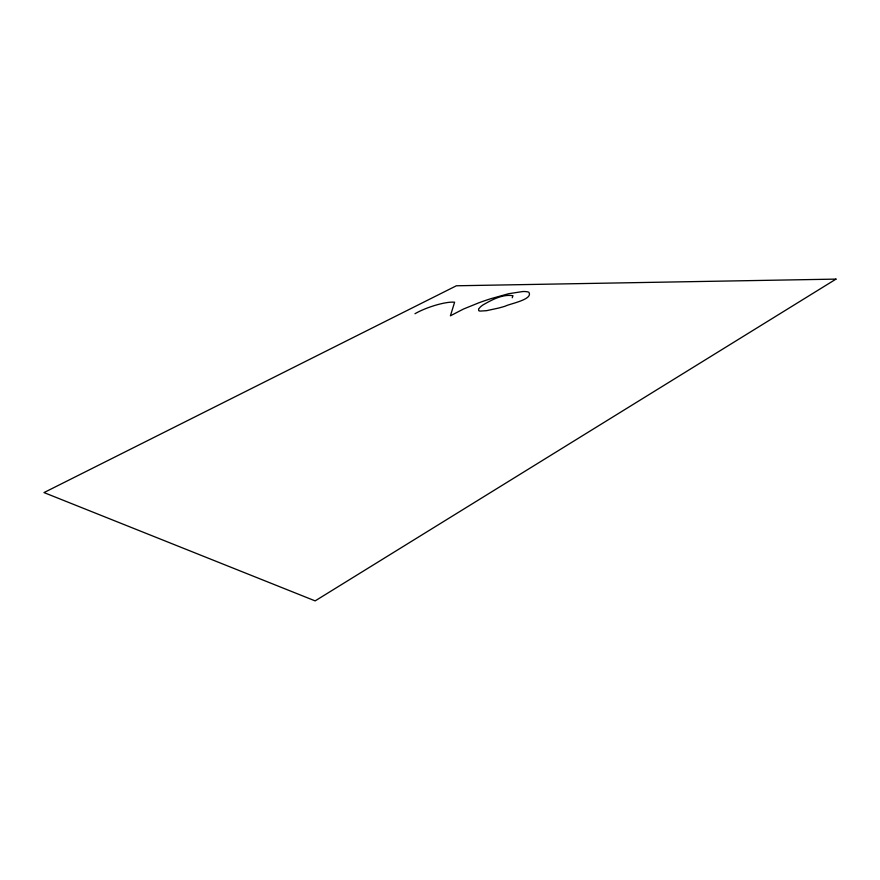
<?xml version="1.0" encoding="UTF-8"?>
<svg xmlns="http://www.w3.org/2000/svg" width="880" height="880" viewBox="0 0 880 880"><rect width="100%" height="100%" fill="white"/><g stroke="black" fill="none" stroke-linecap="round" stroke-linejoin="round"><path stroke-width="1.32" d="M512.237 297.77L512.963 295.713C502.722 293.942 491.843 299.849 482.999 304.931A31.9 7.502 -17.9 0 0 480.502 306.856L478.61 308.979L478.731 310.629A13.497 3.168 -18.1 0 0 480.051 311.08L486.453 310.695L498.3 308.132A47.839 10.978 -18 0 0 505.142 306.218C509.52 303.765 533.731 299.53 528.814 292.226A28.545 6.699 -18 0 0 522.885 291.533L508.673 293.711L490.809 298.705A72.402 17.534 -18.1 0 0 478.863 302.797L463.408 309.067L450.417 315.799L454.608 302.225A26.18 5.907 -18.8 0 0 414.986 313.731M836 279.114L315.15 600.886L44 492.58L456.379 285.78L836 279.114"/></g></svg>
